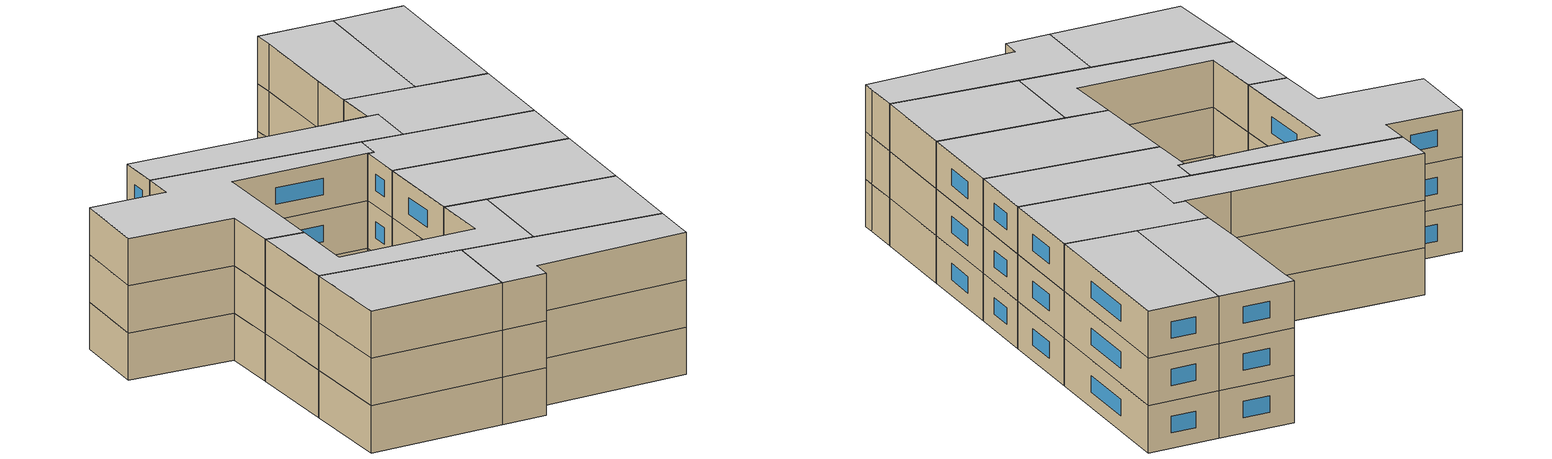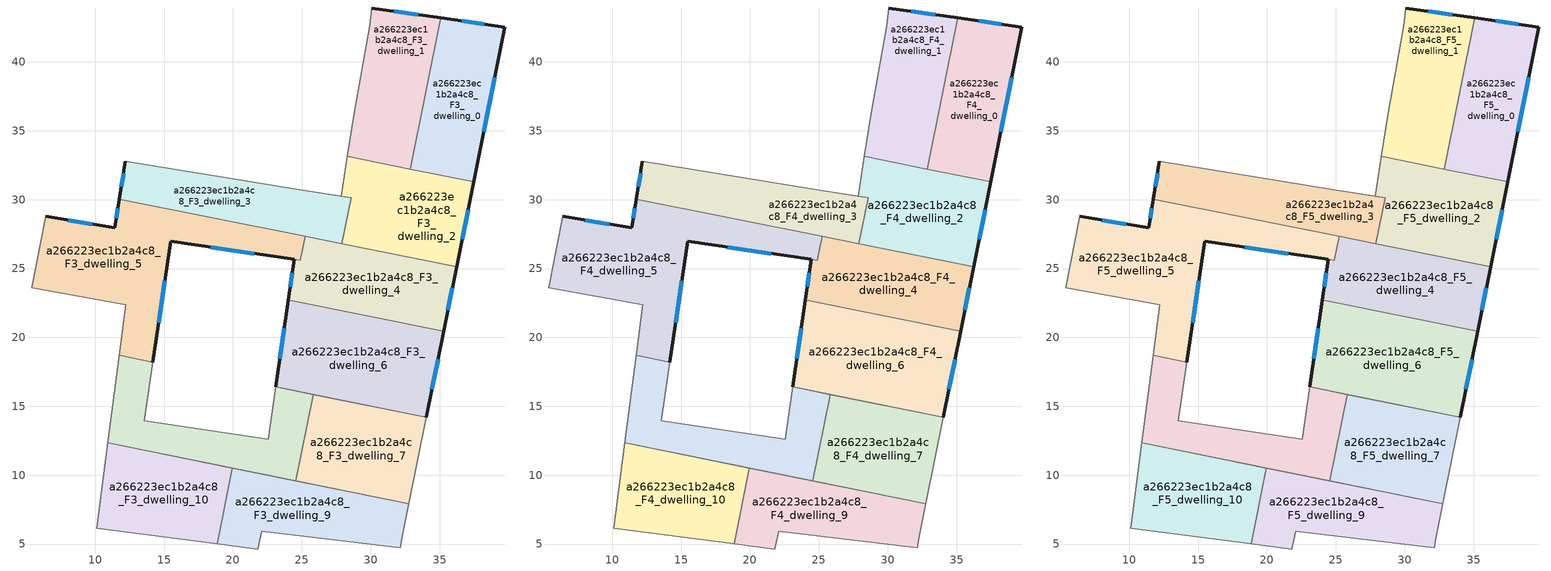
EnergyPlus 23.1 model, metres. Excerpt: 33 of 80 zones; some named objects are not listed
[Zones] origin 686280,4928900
a266223ec1b2a4c8_F3_dwelling_0
 floor to a266223ec1b2a4c8_F2_dwelling_0 (EU_floor_Construction): 39.75,42.53 37.48,31.29 32.86,32.22 35.07,43.2 z9
 wall outside (EU_wall_Construction): 37.48,31.29 39.75,42.53 35.07,43.2 z9:12
 wall to a266223ec1b2a4c8_F3_dwelling_1 (EU_wall_Construction): 35.07,43.2 32.86,32.22 z9:12
 wall to a266223ec1b2a4c8_F3_dwelling_2 (EU_wall_Construction): 32.86,32.22 37.48,31.29 z9:12
 window (EU_Window_Construction): 38.23,42.75 36.59,42.98 / 38.22,34.95 39.01,38.88 z9.98:11.02
a266223ec1b2a4c8_F3_dwelling_1
 floor to a266223ec1b2a4c8_F2_dwelling_1 (EU_floor_Construction): 35.07,43.2 32.86,32.22 28.31,33.14 28.8,36.29 29.92,42.62 30.09,43.91 z9
 wall outside (EU_wall_Construction): 35.07,43.2 30.09,43.91 z9:12
 wall adiabatic (EU_wall_Construction): 30.09,43.91 29.92,42.62 28.8,36.29 28.31,33.14 z9:12
 wall to a266223ec1b2a4c8_F3_dwelling_2 (EU_wall_Construction): 28.31,33.14 32.86,32.22 z9:12
 window (EU_Window_Construction): 33.45,43.43 31.71,43.68 z9.98:11.02
a266223ec1b2a4c8_F3_dwelling_10
 floor to a266223ec1b2a4c8_F2_dwelling_11 (EU_floor_Construction): 19.96,10.52 18.85,5.02 10.11,6.13 10.91,12.34 z9
 wall to a266223ec1b2a4c8_F3_dwelling_9 (EU_wall_Construction): 18.85,5.02 19.96,10.52 z9:12
 wall adiabatic (EU_wall_Construction): 19.96,10.52 10.91,12.34 10.11,6.13 18.85,5.02 z9:12
a266223ec1b2a4c8_F3_dwelling_2
 floor to a266223ec1b2a4c8_F2_dwelling_2 (EU_floor_Construction): 37.48,31.29 36.24,25.12 30.69,26.23 31.93,32.41 z9
 floor to a266223ec1b2a4c8_F2_dwelling_3 (EU_floor_Construction): 31.93,32.41 30.69,26.23 27.91,26.79 28.59,30.15 24.84,30.73 27.86,30.26 28.31,33.14 z9
 wall outside (EU_wall_Construction): 36.24,25.12 37.48,31.29 z9:12
 wall adiabatic (EU_wall_Construction): 28.31,33.14 27.86,30.26 24.84,30.73 z9:12
 wall to a266223ec1b2a4c8_F3_dwelling_3 (EU_wall_Construction): 24.84,30.73 28.59,30.15 27.91,26.79 z9:12
 wall to a266223ec1b2a4c8_F3_dwelling_4 (EU_wall_Construction): 27.91,26.79 36.24,25.12 z9:12
 window (EU_Window_Construction): 36.64,27.12 37.08,29.28 z9.98:11.02
a266223ec1b2a4c8_F3_dwelling_3
 floor to a266223ec1b2a4c8_F2_dwelling_3 (EU_floor_Construction): 28.59,30.15 27.91,26.79 23.33,27.72 23.97,30.87 24.3,30.82 24.34,30.81 24.84,30.73 z9
 floor to a266223ec1b2a4c8_F2_dwelling_4 (EU_floor_Construction): 23.97,30.87 23.33,27.72 11.76,30.05 12.2,32.8 z9
 wall outside (EU_wall_Construction): 12.2,32.8 11.76,30.05 z9:12
 wall adiabatic (EU_wall_Construction): 24.84,30.73 12.2,32.8 z9:12
 wall to a266223ec1b2a4c8_F3_dwelling_5 (EU_wall_Construction): 11.76,30.05 25.25,27.33 z9:12
 wall to a266223ec1b2a4c8_F3_dwelling_4 (EU_wall_Construction): 25.25,27.33 27.91,26.79 z9:12
 window (EU_Window_Construction): 12.06,31.91 11.9,30.94 z9.98:11.02
a266223ec1b2a4c8_F3_dwelling_4
 floor to a266223ec1b2a4c8_F2_dwelling_5 (EU_floor_Construction): 36.24,25.12 35.3,20.44 24.31,22.65 24.03,22.71 24.46,25.67 24.9,25.6 25.25,27.33 z9
 wall outside (EU_wall_Construction): 24.46,25.67 24.03,22.71 / 35.3,20.44 36.24,25.12 z9:12
 wall to a266223ec1b2a4c8_F3_dwelling_5 (EU_wall_Construction): 25.25,27.33 24.9,25.6 24.46,25.67 z9:12
 wall to a266223ec1b2a4c8_F3_dwelling_6 (EU_wall_Construction): 24.03,22.71 24.31,22.65 35.3,20.44 z9:12
 window (EU_Window_Construction): 24.32,24.7 24.17,23.67 / 35.6,21.96 35.93,23.6 z9.98:11.02
a266223ec1b2a4c8_F3_dwelling_5
 floor to a266223ec1b2a4c8_F2_dwelling_6 (EU_floor_Construction): 25.25,27.33 24.9,25.6 15.47,26.96 14.67,21.57 12.17,22.08 12.21,22.36 5.38,23.62 6.43,28.79 11.43,27.96 11.76,30.05 z9
 floor to a266223ec1b2a4c8_F2_dwelling_9 (EU_floor_Construction): 14.67,21.57 14.18,18.2 11.74,18.69 12.17,22.08 z9
 wall outside (EU_wall_Construction): 11.76,30.05 11.43,27.96 6.43,28.79 / 14.18,18.2 15.47,26.96 24.45,25.67 z9:12
 wall to a266223ec1b2a4c8_F3_dwelling_8 (EU_wall_Construction): 11.73,18.7 14.18,18.2 z9:12
 wall adiabatic (EU_wall_Construction): 6.43,28.79 5.38,23.62 12.21,22.36 11.73,18.7 z9:12
 window (EU_Window_Construction): 9.8,28.23 8.06,28.52 / 11.65,29.37 11.54,28.64 / 18.39,26.54 21.53,26.09 / 14.6,21.05 15.05,24.12 z9.98:11.02
a266223ec1b2a4c8_F3_dwelling_6
 floor to a266223ec1b2a4c8_F2_dwelling_7 (EU_floor_Construction): 35.3,20.44 34.04,14.2 23.12,16.4 24.03,22.71 z9
 wall outside (EU_wall_Construction): 34.04,14.2 35.3,20.44 / 24.03,22.71 23.12,16.4 z9:12
 wall adiabatic (EU_wall_Construction): 23.12,16.4 34.04,14.2 z9:12
 window (EU_Window_Construction): 34.45,16.23 34.89,18.41 / 23.73,20.66 23.41,18.45 z9.98:11.02
a266223ec1b2a4c8_F3_dwelling_7
 floor to a266223ec1b2a4c8_F2_dwelling_8 (EU_floor_Construction): 34.04,14.2 32.78,7.94 24.58,9.59 25.84,15.86 z9
 wall adiabatic (EU_wall_Construction): 24.58,9.59 32.78,7.94 34.04,14.2 25.84,15.86 z9:12
 wall to a266223ec1b2a4c8_F3_dwelling_8 (EU_wall_Construction): 25.84,15.86 24.58,9.59 z9:12
a266223ec1b2a4c8_F3_dwelling_8
 floor to a266223ec1b2a4c8_F2_dwelling_9 (EU_floor_Construction): 25.84,15.86 24.58,9.59 10.91,12.34 11.74,18.69 14.18,18.2 13.55,13.93 22.57,12.62 23.12,16.4 z9
 wall adiabatic (EU_wall_Construction): 25.84,15.86 23.12,16.4 22.57,12.62 13.55,13.93 14.18,18.2 / 11.73,18.7 10.91,12.34 24.58,9.59 z9:12
a266223ec1b2a4c8_F3_dwelling_9
 floor to a266223ec1b2a4c8_F2_dwelling_10 (EU_floor_Construction): 32.78,7.94 32.3,5.55 32.14,4.75 22.08,5.92 21.81,4.64 18.85,5.02 19.96,10.52 z9
 wall adiabatic (EU_wall_Construction): 18.85,5.02 21.81,4.64 22.08,5.92 32.14,4.75 32.3,5.55 32.78,7.94 19.96,10.52 z9:12
a266223ec1b2a4c8_F4_dwelling_0
 floor to a266223ec1b2a4c8_F3_dwelling_0 (EU_floor_Construction): 39.75,42.53 37.48,31.29 32.86,32.22 35.07,43.2 z12
 wall outside (EU_wall_Construction): 37.48,31.29 39.75,42.53 35.07,43.2 z12:15
 wall to a266223ec1b2a4c8_F4_dwelling_1 (EU_wall_Construction): 35.07,43.2 32.86,32.22 z12:15
 wall to a266223ec1b2a4c8_F4_dwelling_2 (EU_wall_Construction): 32.86,32.22 37.48,31.29 z12:15
 window (EU_Window_Construction): 38.23,42.75 36.59,42.98 / 38.22,34.95 39.01,38.88 z12.98:14.02
a266223ec1b2a4c8_F4_dwelling_1
 floor to a266223ec1b2a4c8_F3_dwelling_1 (EU_floor_Construction): 35.07,43.2 32.86,32.22 28.31,33.14 28.8,36.29 29.92,42.62 30.09,43.91 z12
 wall outside (EU_wall_Construction): 35.07,43.2 30.09,43.91 z12:15
 wall adiabatic (EU_wall_Construction): 30.09,43.91 29.92,42.62 28.8,36.29 28.31,33.14 z12:15
 wall to a266223ec1b2a4c8_F4_dwelling_2 (EU_wall_Construction): 28.31,33.14 32.86,32.22 z12:15
 window (EU_Window_Construction): 33.45,43.43 31.71,43.68 z12.98:14.02
a266223ec1b2a4c8_F4_dwelling_10
 floor to a266223ec1b2a4c8_F3_dwelling_10 (EU_floor_Construction): 19.96,10.52 18.85,5.02 10.11,6.13 10.91,12.34 z12
 wall to a266223ec1b2a4c8_F4_dwelling_9 (EU_wall_Construction): 18.85,5.02 19.96,10.52 z12:15
 wall adiabatic (EU_wall_Construction): 19.96,10.52 10.91,12.34 10.11,6.13 18.85,5.02 z12:15
a266223ec1b2a4c8_F4_dwelling_2
 floor to a266223ec1b2a4c8_F3_dwelling_2 (EU_floor_Construction): 37.48,31.29 36.24,25.12 27.91,26.79 28.59,30.15 24.84,30.73 27.86,30.26 28.31,33.14 z12
 wall outside (EU_wall_Construction): 36.24,25.12 37.48,31.29 z12:15
 wall adiabatic (EU_wall_Construction): 28.31,33.14 27.86,30.26 24.84,30.73 z12:15
 wall to a266223ec1b2a4c8_F4_dwelling_3 (EU_wall_Construction): 24.84,30.73 28.59,30.15 27.91,26.79 z12:15
 wall to a266223ec1b2a4c8_F4_dwelling_4 (EU_wall_Construction): 27.91,26.79 36.24,25.12 z12:15
 window (EU_Window_Construction): 36.64,27.12 37.08,29.28 z12.98:14.02
a266223ec1b2a4c8_F4_dwelling_3
 floor to a266223ec1b2a4c8_F3_dwelling_3 (EU_floor_Construction): 28.59,30.15 27.91,26.79 11.76,30.05 12.2,32.8 24.84,30.73 z12
 wall outside (EU_wall_Construction): 12.2,32.8 11.76,30.05 z12:15
 wall adiabatic (EU_wall_Construction): 24.84,30.73 12.2,32.8 z12:15
 wall to a266223ec1b2a4c8_F4_dwelling_5 (EU_wall_Construction): 11.76,30.05 25.25,27.33 z12:15
 wall to a266223ec1b2a4c8_F4_dwelling_4 (EU_wall_Construction): 25.25,27.33 27.91,26.79 z12:15
 window (EU_Window_Construction): 12.06,31.91 11.9,30.94 z12.98:14.02
a266223ec1b2a4c8_F4_dwelling_4
 floor to a266223ec1b2a4c8_F3_dwelling_4 (EU_floor_Construction): 36.24,25.12 35.3,20.44 24.31,22.65 24.03,22.71 24.46,25.67 24.9,25.6 25.25,27.33 z12
 wall outside (EU_wall_Construction): 24.46,25.67 24.03,22.71 / 35.3,20.44 36.24,25.12 z12:15
 wall to a266223ec1b2a4c8_F4_dwelling_5 (EU_wall_Construction): 25.25,27.33 24.9,25.6 24.46,25.67 z12:15
 wall to a266223ec1b2a4c8_F4_dwelling_6 (EU_wall_Construction): 24.03,22.71 24.31,22.65 35.3,20.44 z12:15
 window (EU_Window_Construction): 24.32,24.7 24.17,23.67 / 35.6,21.96 35.93,23.6 z12.98:14.02
a266223ec1b2a4c8_F4_dwelling_5
 floor to a266223ec1b2a4c8_F3_dwelling_5 (EU_floor_Construction): 25.25,27.33 24.9,25.6 15.47,26.96 14.18,18.2 11.73,18.7 12.21,22.36 5.38,23.62 6.43,28.79 11.43,27.96 11.76,30.05 z12
 wall outside (EU_wall_Construction): 11.76,30.05 11.43,27.96 6.43,28.79 / 14.18,18.2 15.47,26.96 24.45,25.67 z12:15
 wall to a266223ec1b2a4c8_F4_dwelling_8 (EU_wall_Construction): 11.73,18.7 14.18,18.2 z12:15
 wall adiabatic (EU_wall_Construction): 6.43,28.79 5.38,23.62 12.21,22.36 11.73,18.7 z12:15
 window (EU_Window_Construction): 9.8,28.23 8.06,28.52 / 11.65,29.37 11.54,28.64 / 18.39,26.54 21.53,26.09 / 14.6,21.05 15.05,24.12 z12.98:14.02
a266223ec1b2a4c8_F4_dwelling_6
 floor to a266223ec1b2a4c8_F3_dwelling_6 (EU_floor_Construction): 35.3,20.44 34.04,14.2 23.12,16.4 24.03,22.71 z12
 wall outside (EU_wall_Construction): 34.04,14.2 35.3,20.44 / 24.03,22.71 23.12,16.4 z12:15
 wall adiabatic (EU_wall_Construction): 23.12,16.4 34.04,14.2 z12:15
 window (EU_Window_Construction): 34.45,16.23 34.89,18.41 / 23.73,20.66 23.41,18.45 z12.98:14.02
a266223ec1b2a4c8_F4_dwelling_7
 floor to a266223ec1b2a4c8_F3_dwelling_7 (EU_floor_Construction): 34.04,14.2 32.78,7.94 24.58,9.59 25.84,15.86 z12
 wall adiabatic (EU_wall_Construction): 24.58,9.59 32.78,7.94 34.04,14.2 25.84,15.86 z12:15
 wall to a266223ec1b2a4c8_F4_dwelling_8 (EU_wall_Construction): 25.84,15.86 24.58,9.59 z12:15
a266223ec1b2a4c8_F4_dwelling_8
 floor to a266223ec1b2a4c8_F3_dwelling_8 (EU_floor_Construction): 25.84,15.86 24.58,9.59 10.91,12.34 11.73,18.7 14.18,18.2 13.55,13.93 22.57,12.62 23.12,16.4 z12
 wall adiabatic (EU_wall_Construction): 25.84,15.86 23.12,16.4 22.57,12.62 13.55,13.93 14.18,18.2 / 11.73,18.7 10.91,12.34 24.58,9.59 z12:15
a266223ec1b2a4c8_F4_dwelling_9
 floor to a266223ec1b2a4c8_F3_dwelling_9 (EU_floor_Construction): 32.78,7.94 32.3,5.55 32.14,4.75 22.08,5.92 21.81,4.64 18.85,5.02 19.96,10.52 z12
 wall adiabatic (EU_wall_Construction): 18.85,5.02 21.81,4.64 22.08,5.92 32.14,4.75 32.3,5.55 32.78,7.94 19.96,10.52 z12:15
a266223ec1b2a4c8_F5_dwelling_0
 floor to a266223ec1b2a4c8_F4_dwelling_0 (EU_floor_Construction): 39.75,42.53 37.48,31.29 32.86,32.22 35.07,43.2 z15
 wall outside (EU_wall_Construction): 37.48,31.29 39.75,42.53 35.07,43.2 z15:18
 wall to a266223ec1b2a4c8_F5_dwelling_1 (EU_wall_Construction): 35.07,43.2 32.86,32.22 z15:18
 wall to a266223ec1b2a4c8_F5_dwelling_2 (EU_wall_Construction): 32.86,32.22 37.48,31.29 z15:18
 window (EU_Window_Construction): 38.23,42.75 36.59,42.98 / 38.22,34.95 39.01,38.88 z15.98:17.02
 ceiling to a266223ec1b2a4c8_F6_dwelling_0 (EU_floor_Construction): 37.48,31.29 39.75,42.53 35.07,43.2 32.86,32.22 z18
a266223ec1b2a4c8_F5_dwelling_1
 floor to a266223ec1b2a4c8_F4_dwelling_1 (EU_floor_Construction): 35.07,43.2 32.86,32.22 28.31,33.14 28.8,36.29 29.92,42.62 30.09,43.91 z15
 wall outside (EU_wall_Construction): 35.07,43.2 30.09,43.91 z15:18
 wall adiabatic (EU_wall_Construction): 30.09,43.91 29.92,42.62 28.8,36.29 28.31,33.14 z15:18
 wall to a266223ec1b2a4c8_F5_dwelling_2 (EU_wall_Construction): 28.31,33.14 32.86,32.22 z15:18
 window (EU_Window_Construction): 33.45,43.43 31.71,43.68 z15.98:17.02
 ceiling to a266223ec1b2a4c8_F6_dwelling_1 (EU_floor_Construction): 32.86,32.22 35.07,43.2 30.09,43.91 29.92,42.62 28.8,36.29 28.31,33.14 z18
a266223ec1b2a4c8_F5_dwelling_10
 floor to a266223ec1b2a4c8_F4_dwelling_10 (EU_floor_Construction): 19.96,10.52 18.85,5.02 10.11,6.13 10.91,12.34 z15
 wall to a266223ec1b2a4c8_F5_dwelling_9 (EU_wall_Construction): 18.85,5.02 19.96,10.52 z15:18
 wall adiabatic (EU_wall_Construction): 19.96,10.52 10.91,12.34 10.11,6.13 18.85,5.02 z15:18
 ceiling to a266223ec1b2a4c8_F6_dwelling_10 (EU_floor_Construction): 18.85,5.02 19.96,10.52 10.91,12.34 10.11,6.13 z18
a266223ec1b2a4c8_F5_dwelling_2
 floor to a266223ec1b2a4c8_F4_dwelling_2 (EU_floor_Construction): 37.48,31.29 36.24,25.12 27.91,26.79 28.59,30.15 24.84,30.73 27.86,30.26 28.31,33.14 z15
 wall outside (EU_wall_Construction): 36.24,25.12 37.48,31.29 z15:18
 wall adiabatic (EU_wall_Construction): 28.31,33.14 27.86,30.26 24.84,30.73 z15:18
 wall to a266223ec1b2a4c8_F5_dwelling_3 (EU_wall_Construction): 24.84,30.73 28.59,30.15 27.91,26.79 z15:18
 wall to a266223ec1b2a4c8_F5_dwelling_4 (EU_wall_Construction): 27.91,26.79 36.24,25.12 z15:18
 window (EU_Window_Construction): 36.64,27.12 37.08,29.28 z15.98:17.02
 ceiling to a266223ec1b2a4c8_F6_dwelling_2 (EU_floor_Construction): 36.24,25.12 37.48,31.29 28.31,33.14 27.86,30.26 24.84,30.73 28.59,30.15 27.91,26.79 z18
a266223ec1b2a4c8_F5_dwelling_3
 floor to a266223ec1b2a4c8_F4_dwelling_3 (EU_floor_Construction): 28.59,30.15 27.91,26.79 11.76,30.05 12.2,32.8 24.84,30.73 z15
 wall outside (EU_wall_Construction): 12.2,32.8 11.76,30.05 z15:18
 wall adiabatic (EU_wall_Construction): 24.84,30.73 12.2,32.8 z15:18
 wall to a266223ec1b2a4c8_F5_dwelling_5 (EU_wall_Construction): 11.76,30.05 25.25,27.33 z15:18
 wall to a266223ec1b2a4c8_F5_dwelling_4 (EU_wall_Construction): 25.25,27.33 27.91,26.79 z15:18
 window (EU_Window_Construction): 12.06,31.91 11.9,30.94 z15.98:17.02
 ceiling to a266223ec1b2a4c8_F6_dwelling_3 (EU_floor_Construction): 27.91,26.79 28.59,30.15 24.84,30.73 12.2,32.8 11.76,30.05 z18
a266223ec1b2a4c8_F5_dwelling_4
 floor to a266223ec1b2a4c8_F4_dwelling_4 (EU_floor_Construction): 36.24,25.12 35.3,20.44 24.31,22.65 24.03,22.71 24.46,25.67 24.9,25.6 25.25,27.33 z15
 wall outside (EU_wall_Construction): 24.46,25.67 24.03,22.71 / 35.3,20.44 36.24,25.12 z15:18
 wall to a266223ec1b2a4c8_F5_dwelling_5 (EU_wall_Construction): 25.25,27.33 24.9,25.6 24.46,25.67 z15:18
 wall to a266223ec1b2a4c8_F5_dwelling_6 (EU_wall_Construction): 24.03,22.71 24.31,22.65 35.3,20.44 z15:18
 window (EU_Window_Construction): 24.32,24.7 24.17,23.67 / 35.6,21.96 35.93,23.6 z15.98:17.02
 ceiling to a266223ec1b2a4c8_F6_dwelling_4 (EU_floor_Construction): 35.3,20.44 36.24,25.12 25.25,27.33 24.9,25.6 24.46,25.67 24.03,22.71 24.31,22.65 z18
a266223ec1b2a4c8_F5_dwelling_5
 floor to a266223ec1b2a4c8_F4_dwelling_5 (EU_floor_Construction): 25.25,27.33 24.9,25.6 15.47,26.96 14.18,18.2 11.73,18.7 12.21,22.36 5.38,23.62 6.43,28.79 11.43,27.96 11.76,30.05 z15
 wall outside (EU_wall_Construction): 11.76,30.05 11.43,27.96 6.43,28.79 / 14.18,18.2 15.47,26.96 24.45,25.67 z15:18
 wall to a266223ec1b2a4c8_F5_dwelling_8 (EU_wall_Construction): 11.73,18.7 14.18,18.2 z15:18
 wall adiabatic (EU_wall_Construction): 6.43,28.79 5.38,23.62 12.21,22.36 11.73,18.7 z15:18
 window (EU_Window_Construction): 9.8,28.23 8.06,28.52 / 11.65,29.37 11.54,28.64 / 18.39,26.54 21.53,26.09 / 14.6,21.05 15.05,24.12 z15.98:17.02
 ceiling to a266223ec1b2a4c8_F6_dwelling_5 (EU_floor_Construction): 24.9,25.6 25.25,27.33 11.76,30.05 11.43,27.96 6.43,28.79 5.38,23.62 12.21,22.36 11.73,18.7 14.18,18.2 15.47,26.96 z18
a266223ec1b2a4c8_F5_dwelling_6
 floor to a266223ec1b2a4c8_F4_dwelling_6 (EU_floor_Construction): 35.3,20.44 34.04,14.2 23.12,16.4 24.03,22.71 z15
 wall outside (EU_wall_Construction): 34.04,14.2 35.3,20.44 / 24.03,22.71 23.12,16.4 z15:18
 wall adiabatic (EU_wall_Construction): 23.12,16.4 34.04,14.2 z15:18
 window (EU_Window_Construction): 34.45,16.23 34.89,18.41 / 23.73,20.66 23.41,18.45 z15.98:17.02
 ceiling to a266223ec1b2a4c8_F6_dwelling_6 (EU_floor_Construction): 34.04,14.2 35.3,20.44 24.03,22.71 23.12,16.4 z18
a266223ec1b2a4c8_F5_dwelling_7
 floor to a266223ec1b2a4c8_F4_dwelling_7 (EU_floor_Construction): 34.04,14.2 32.78,7.94 24.58,9.59 25.84,15.86 z15
 wall adiabatic (EU_wall_Construction): 24.58,9.59 32.78,7.94 34.04,14.2 25.84,15.86 z15:18
 wall to a266223ec1b2a4c8_F5_dwelling_8 (EU_wall_Construction): 25.84,15.86 24.58,9.59 z15:18
 ceiling to a266223ec1b2a4c8_F6_dwelling_7 (EU_floor_Construction): 32.78,7.94 34.04,14.2 25.84,15.86 24.58,9.59 z18
a266223ec1b2a4c8_F5_dwelling_8
 floor to a266223ec1b2a4c8_F4_dwelling_8 (EU_floor_Construction): 25.84,15.86 24.58,9.59 10.91,12.34 11.73,18.7 14.18,18.2 13.55,13.93 22.57,12.62 23.12,16.4 z15
 wall adiabatic (EU_wall_Construction): 25.84,15.86 23.12,16.4 22.57,12.62 13.55,13.93 14.18,18.2 / 11.73,18.7 10.91,12.34 24.58,9.59 z15:18
 ceiling to a266223ec1b2a4c8_F6_dwelling_8 (EU_floor_Construction): 24.58,9.59 25.84,15.86 23.12,16.4 22.57,12.62 13.55,13.93 14.18,18.2 11.73,18.7 10.91,12.34 z18
a266223ec1b2a4c8_F5_dwelling_9
 floor to a266223ec1b2a4c8_F4_dwelling_9 (EU_floor_Construction): 32.78,7.94 32.3,5.55 32.14,4.75 22.08,5.92 21.81,4.64 18.85,5.02 19.96,10.52 z15
 wall adiabatic (EU_wall_Construction): 18.85,5.02 21.81,4.64 22.08,5.92 32.14,4.75 32.3,5.55 32.78,7.94 19.96,10.52 z15:18
 ceiling to a266223ec1b2a4c8_F6_dwelling_9 (EU_floor_Construction): 32.14,4.75 32.3,5.55 32.78,7.94 19.96,10.52 18.85,5.02 21.81,4.64 22.08,5.92 z18
[Building]
EU S2 Campaign: North Axis=0; Terrain=City; Solar Distribution=FullExterior
[Site:Location]
Bologna: Latitude=44.5; Longitude=11.25; Time Zone=1; Elevation=37
[SizingPeriod:WeatherFileDays]
AnnualSizingPeriod: Begin Month=1; Begin Day of Month=1; End Month=12; End Day of Month=31; Day of Week for Start Day=Monday; Use Weather File Daylight Saving Period=No; Use Weather File Rain and Snow Indicators=No
[MATERIAL]
EU_InternalMass_Material: Roughness=MediumRough; Thickness=0.1; Conductivity=1; Density=1800; Specific Heat=900; Thermal Absorptance=0.9; Solar Absorptance=0.7; Visible Absorptance=0.7
[MATERIAL:NOMASS] Roughness=MediumRough; Thermal Absorptance=0.9; Solar Absorptance=0.7; Visible Absorptance=0.7
Name | Thermal Resistance
EU_wall_NoMass | 0.905828
EU_floor_NoMass | 0.67114
[WINDOWMATERIAL:SIMPLEGLAZINGSYSTEM]
EU_Window_SimpleGlazing: UFactor=4.52486; Solar Heat Gain Coefficient=0.85; Visible Transmittance=0.85
[CONSTRUCTION]
EU_wall_Construction: EU_wall_NoMass
EU_floor_Construction: EU_floor_NoMass
EU_Window_Construction: EU_Window_SimpleGlazing
EU_InternalMass_Construction: EU_InternalMass_Material
[ZONE] Type=1; Multiplier=1; Ceiling Height=autocalculate; Floor Area=autocalculate; Part of Total Floor Area=Yes
Name | Volume
a266223ec1b2a4c8_F3_dwelling_0; a266223ec1b2a4c8_F4_dwelling_0; a266223ec1b2a4c8_F5_dwelling_0 | 160.433
a266223ec1b2a4c8_F3_dwelling_1; a266223ec1b2a4c8_F4_dwelling_1; a266223ec1b2a4c8_F5_dwelling_1 | 160.432
a266223ec1b2a4c8_F3_dwelling_10; a266223ec1b2a4c8_F4_dwelling_10; a266223ec1b2a4c8_F5_dwelling_10; a266223ec1b2a4c8_F3_dwelling_7; a266223ec1b2a4c8_F4_dwelling_7; a266223ec1b2a4c8_F5_dwelling_7; a266223ec1b2a4c8_F3_dwelling_8; a266223ec1b2a4c8_F4_dwelling_8; a266223ec1b2a4c8_F5_dwelling_8 | 160.441
a266223ec1b2a4c8_F3_dwelling_2; a266223ec1b2a4c8_F4_dwelling_2; a266223ec1b2a4c8_F5_dwelling_2 | 167.424
a266223ec1b2a4c8_F3_dwelling_3; a266223ec1b2a4c8_F4_dwelling_3; a266223ec1b2a4c8_F5_dwelling_3 | 153.433
a266223ec1b2a4c8_F3_dwelling_4; a266223ec1b2a4c8_F4_dwelling_4; a266223ec1b2a4c8_F5_dwelling_4 | 163.696
a266223ec1b2a4c8_F3_dwelling_5; a266223ec1b2a4c8_F4_dwelling_5; a266223ec1b2a4c8_F5_dwelling_5 | 261.995
a266223ec1b2a4c8_F3_dwelling_6; a266223ec1b2a4c8_F4_dwelling_6; a266223ec1b2a4c8_F5_dwelling_6 | 216.067
a266223ec1b2a4c8_F3_dwelling_9; a266223ec1b2a4c8_F4_dwelling_9; a266223ec1b2a4c8_F5_dwelling_9 | 160.444
[INTERNALMASS] Construction=EU_InternalMass_Construction
Name | Zone or ZoneList | Surface Area
a266223ec1b2a4c8_F3_dwelling_0_EU_InternalMass | a266223ec1b2a4c8_F3_dwelling_0 | 53.4777
a266223ec1b2a4c8_F3_dwelling_1_EU_InternalMass | a266223ec1b2a4c8_F3_dwelling_1 | 53.4778
a266223ec1b2a4c8_F3_dwelling_2_EU_InternalMass | a266223ec1b2a4c8_F3_dwelling_2 | 55.8163
a266223ec1b2a4c8_F3_dwelling_3_EU_InternalMass | a266223ec1b2a4c8_F3_dwelling_3 | 51.1431
a266223ec1b2a4c8_F3_dwelling_4_EU_InternalMass | a266223ec1b2a4c8_F3_dwelling_4 | 54.565
a266223ec1b2a4c8_F3_dwelling_5_EU_InternalMass | a266223ec1b2a4c8_F3_dwelling_5 | 87.3345
a266223ec1b2a4c8_F3_dwelling_6_EU_InternalMass | a266223ec1b2a4c8_F3_dwelling_6 | 72.0221
a266223ec1b2a4c8_F3_dwelling_7_EU_InternalMass | a266223ec1b2a4c8_F3_dwelling_7 | 53.4801
a266223ec1b2a4c8_F3_dwelling_8_EU_InternalMass | a266223ec1b2a4c8_F3_dwelling_8 | 53.4802
a266223ec1b2a4c8_F3_dwelling_9_EU_InternalMass | a266223ec1b2a4c8_F3_dwelling_9 | 53.4813
a266223ec1b2a4c8_F3_dwelling_10_EU_InternalMass | a266223ec1b2a4c8_F3_dwelling_10 | 53.4805
a266223ec1b2a4c8_F4_dwelling_0_EU_InternalMass | a266223ec1b2a4c8_F4_dwelling_0 | 53.4777
a266223ec1b2a4c8_F4_dwelling_1_EU_InternalMass | a266223ec1b2a4c8_F4_dwelling_1 | 53.4778
a266223ec1b2a4c8_F4_dwelling_2_EU_InternalMass | a266223ec1b2a4c8_F4_dwelling_2 | 55.8163
a266223ec1b2a4c8_F4_dwelling_3_EU_InternalMass | a266223ec1b2a4c8_F4_dwelling_3 | 51.1431
a266223ec1b2a4c8_F4_dwelling_4_EU_InternalMass | a266223ec1b2a4c8_F4_dwelling_4 | 54.565
a266223ec1b2a4c8_F4_dwelling_5_EU_InternalMass | a266223ec1b2a4c8_F4_dwelling_5 | 87.3345
a266223ec1b2a4c8_F4_dwelling_6_EU_InternalMass | a266223ec1b2a4c8_F4_dwelling_6 | 72.0221
a266223ec1b2a4c8_F4_dwelling_7_EU_InternalMass | a266223ec1b2a4c8_F4_dwelling_7 | 53.4801
a266223ec1b2a4c8_F4_dwelling_8_EU_InternalMass | a266223ec1b2a4c8_F4_dwelling_8 | 53.4802
a266223ec1b2a4c8_F4_dwelling_9_EU_InternalMass | a266223ec1b2a4c8_F4_dwelling_9 | 53.4813
a266223ec1b2a4c8_F4_dwelling_10_EU_InternalMass | a266223ec1b2a4c8_F4_dwelling_10 | 53.4805
a266223ec1b2a4c8_F5_dwelling_0_EU_InternalMass | a266223ec1b2a4c8_F5_dwelling_0 | 53.4777
a266223ec1b2a4c8_F5_dwelling_1_EU_InternalMass | a266223ec1b2a4c8_F5_dwelling_1 | 53.4778
a266223ec1b2a4c8_F5_dwelling_2_EU_InternalMass | a266223ec1b2a4c8_F5_dwelling_2 | 55.8163
a266223ec1b2a4c8_F5_dwelling_3_EU_InternalMass | a266223ec1b2a4c8_F5_dwelling_3 | 51.1431
a266223ec1b2a4c8_F5_dwelling_4_EU_InternalMass | a266223ec1b2a4c8_F5_dwelling_4 | 54.565
a266223ec1b2a4c8_F5_dwelling_5_EU_InternalMass | a266223ec1b2a4c8_F5_dwelling_5 | 87.3345
a266223ec1b2a4c8_F5_dwelling_6_EU_InternalMass | a266223ec1b2a4c8_F5_dwelling_6 | 72.0221
a266223ec1b2a4c8_F5_dwelling_7_EU_InternalMass | a266223ec1b2a4c8_F5_dwelling_7 | 53.4801
a266223ec1b2a4c8_F5_dwelling_8_EU_InternalMass | a266223ec1b2a4c8_F5_dwelling_8 | 53.4802
a266223ec1b2a4c8_F5_dwelling_9_EU_InternalMass | a266223ec1b2a4c8_F5_dwelling_9 | 53.4813
a266223ec1b2a4c8_F5_dwelling_10_EU_InternalMass | a266223ec1b2a4c8_F5_dwelling_10 | 53.4805
[OTHEREQUIPMENT] Fuel Type=Electricity; Design Level Calculation Method=Watts/Area; Power per Zone Floor Area=1; Fraction Latent=0; Fraction Radiant=0; Fraction Lost=0; Carbon Dioxide Generation Rate=0; EndUse Subcategory=EU_Step8_InternalGains
Name | Zone or ZoneList or Space or SpaceList | Schedule
EU_Step8_InternalGain_a266223ec1b2a4c8_F3_dwelling_0_f000 | a266223ec1b2a4c8_F3_dwelling_0 | EU_Step8_GainSchedule_a266223ec1b2a4c8_F3_dwelling_0_f000
EU_Step8_InternalGain_a266223ec1b2a4c8_F3_dwelling_1_f000 | a266223ec1b2a4c8_F3_dwelling_1 | EU_Step8_GainSchedule_a266223ec1b2a4c8_F3_dwelling_1_f000
EU_Step8_InternalGain_a266223ec1b2a4c8_F3_dwelling_2_f000 | a266223ec1b2a4c8_F3_dwelling_2 | EU_Step8_GainSchedule_a266223ec1b2a4c8_F3_dwelling_2_f000
EU_Step8_InternalGain_a266223ec1b2a4c8_F3_dwelling_3_f000 | a266223ec1b2a4c8_F3_dwelling_3 | EU_Step8_GainSchedule_a266223ec1b2a4c8_F3_dwelling_3_f000
EU_Step8_InternalGain_a266223ec1b2a4c8_F3_dwelling_4_f000 | a266223ec1b2a4c8_F3_dwelling_4 | EU_Step8_GainSchedule_a266223ec1b2a4c8_F3_dwelling_4_f000
EU_Step8_InternalGain_a266223ec1b2a4c8_F3_dwelling_5_f000 | a266223ec1b2a4c8_F3_dwelling_5 | EU_Step8_GainSchedule_a266223ec1b2a4c8_F3_dwelling_5_f000
EU_Step8_InternalGain_a266223ec1b2a4c8_F3_dwelling_6_f000 | a266223ec1b2a4c8_F3_dwelling_6 | EU_Step8_GainSchedule_a266223ec1b2a4c8_F3_dwelling_6_f000
EU_Step8_InternalGain_a266223ec1b2a4c8_F3_dwelling_7_f000 | a266223ec1b2a4c8_F3_dwelling_7 | EU_Step8_GainSchedule_a266223ec1b2a4c8_F3_dwelling_7_f000
EU_Step8_InternalGain_a266223ec1b2a4c8_F3_dwelling_8_f000 | a266223ec1b2a4c8_F3_dwelling_8 | EU_Step8_GainSchedule_a266223ec1b2a4c8_F3_dwelling_8_f000
EU_Step8_InternalGain_a266223ec1b2a4c8_F3_dwelling_9_f000 | a266223ec1b2a4c8_F3_dwelling_9 | EU_Step8_GainSchedule_a266223ec1b2a4c8_F3_dwelling_9_f000
EU_Step8_InternalGain_a266223ec1b2a4c8_F3_dwelling_10_f000 | a266223ec1b2a4c8_F3_dwelling_10 | EU_Step8_GainSchedule_a266223ec1b2a4c8_F3_dwelling_10_f000
EU_Step8_InternalGain_a266223ec1b2a4c8_F4_dwelling_0_f000 | a266223ec1b2a4c8_F4_dwelling_0 | EU_Step8_GainSchedule_a266223ec1b2a4c8_F4_dwelling_0_f000
EU_Step8_InternalGain_a266223ec1b2a4c8_F4_dwelling_1_f000 | a266223ec1b2a4c8_F4_dwelling_1 | EU_Step8_GainSchedule_a266223ec1b2a4c8_F4_dwelling_1_f000
EU_Step8_InternalGain_a266223ec1b2a4c8_F4_dwelling_2_f000 | a266223ec1b2a4c8_F4_dwelling_2 | EU_Step8_GainSchedule_a266223ec1b2a4c8_F4_dwelling_2_f000
EU_Step8_InternalGain_a266223ec1b2a4c8_F4_dwelling_3_f000 | a266223ec1b2a4c8_F4_dwelling_3 | EU_Step8_GainSchedule_a266223ec1b2a4c8_F4_dwelling_3_f000
EU_Step8_InternalGain_a266223ec1b2a4c8_F4_dwelling_4_f000 | a266223ec1b2a4c8_F4_dwelling_4 | EU_Step8_GainSchedule_a266223ec1b2a4c8_F4_dwelling_4_f000
EU_Step8_InternalGain_a266223ec1b2a4c8_F4_dwelling_5_f000 | a266223ec1b2a4c8_F4_dwelling_5 | EU_Step8_GainSchedule_a266223ec1b2a4c8_F4_dwelling_5_f000
EU_Step8_InternalGain_a266223ec1b2a4c8_F4_dwelling_6_f000 | a266223ec1b2a4c8_F4_dwelling_6 | EU_Step8_GainSchedule_a266223ec1b2a4c8_F4_dwelling_6_f000
EU_Step8_InternalGain_a266223ec1b2a4c8_F4_dwelling_7_f000 | a266223ec1b2a4c8_F4_dwelling_7 | EU_Step8_GainSchedule_a266223ec1b2a4c8_F4_dwelling_7_f000
EU_Step8_InternalGain_a266223ec1b2a4c8_F4_dwelling_8_f000 | a266223ec1b2a4c8_F4_dwelling_8 | EU_Step8_GainSchedule_a266223ec1b2a4c8_F4_dwelling_8_f000
EU_Step8_InternalGain_a266223ec1b2a4c8_F4_dwelling_9_f000 | a266223ec1b2a4c8_F4_dwelling_9 | EU_Step8_GainSchedule_a266223ec1b2a4c8_F4_dwelling_9_f000
EU_Step8_InternalGain_a266223ec1b2a4c8_F4_dwelling_10_f000 | a266223ec1b2a4c8_F4_dwelling_10 | EU_Step8_GainSchedule_a266223ec1b2a4c8_F4_dwelling_10_f000
EU_Step8_InternalGain_a266223ec1b2a4c8_F5_dwelling_0_f000 | a266223ec1b2a4c8_F5_dwelling_0 | EU_Step8_GainSchedule_a266223ec1b2a4c8_F5_dwelling_0_f000
EU_Step8_InternalGain_a266223ec1b2a4c8_F5_dwelling_1_f000 | a266223ec1b2a4c8_F5_dwelling_1 | EU_Step8_GainSchedule_a266223ec1b2a4c8_F5_dwelling_1_f000
EU_Step8_InternalGain_a266223ec1b2a4c8_F5_dwelling_2_f000 | a266223ec1b2a4c8_F5_dwelling_2 | EU_Step8_GainSchedule_a266223ec1b2a4c8_F5_dwelling_2_f000
EU_Step8_InternalGain_a266223ec1b2a4c8_F5_dwelling_3_f000 | a266223ec1b2a4c8_F5_dwelling_3 | EU_Step8_GainSchedule_a266223ec1b2a4c8_F5_dwelling_3_f000
EU_Step8_InternalGain_a266223ec1b2a4c8_F5_dwelling_4_f000 | a266223ec1b2a4c8_F5_dwelling_4 | EU_Step8_GainSchedule_a266223ec1b2a4c8_F5_dwelling_4_f000
EU_Step8_InternalGain_a266223ec1b2a4c8_F5_dwelling_5_f000 | a266223ec1b2a4c8_F5_dwelling_5 | EU_Step8_GainSchedule_a266223ec1b2a4c8_F5_dwelling_5_f000
EU_Step8_InternalGain_a266223ec1b2a4c8_F5_dwelling_6_f000 | a266223ec1b2a4c8_F5_dwelling_6 | EU_Step8_GainSchedule_a266223ec1b2a4c8_F5_dwelling_6_f000
EU_Step8_InternalGain_a266223ec1b2a4c8_F5_dwelling_7_f000 | a266223ec1b2a4c8_F5_dwelling_7 | EU_Step8_GainSchedule_a266223ec1b2a4c8_F5_dwelling_7_f000
EU_Step8_InternalGain_a266223ec1b2a4c8_F5_dwelling_8_f000 | a266223ec1b2a4c8_F5_dwelling_8 | EU_Step8_GainSchedule_a266223ec1b2a4c8_F5_dwelling_8_f000
EU_Step8_InternalGain_a266223ec1b2a4c8_F5_dwelling_9_f000 | a266223ec1b2a4c8_F5_dwelling_9 | EU_Step8_GainSchedule_a266223ec1b2a4c8_F5_dwelling_9_f000
EU_Step8_InternalGain_a266223ec1b2a4c8_F5_dwelling_10_f000 | a266223ec1b2a4c8_F5_dwelling_10 | EU_Step8_GainSchedule_a266223ec1b2a4c8_F5_dwelling_10_f000
[ZONEVENTILATION:DESIGNFLOWRATE] Schedule=EU_AlwaysOn; Design Flow Rate Calculation Method=AirChanges/Hour; Air Changes per Hour=0.73129; Ventilation Type=Natural; Fan Pressure Rise=0; Fan Total Efficiency=1; Constant Term Coefficient=1; Temperature Term Coefficient=0; Velocity Term Coefficient=0; Velocity Squared Term Coefficient=0; Minimum Indoor Temperature=-100; Maximum Indoor Temperature=100; Delta Temperature=-100; Minimum Outdoor Temperature=-100; Maximum Outdoor Temperature=100; Maximum Wind Speed=40
Name | Zone or ZoneList or Space or SpaceList
EU_ConstantAir_a266223ec1b2a4c8_F3_dwelling_0 | a266223ec1b2a4c8_F3_dwelling_0
EU_ConstantAir_a266223ec1b2a4c8_F3_dwelling_1 | a266223ec1b2a4c8_F3_dwelling_1
EU_ConstantAir_a266223ec1b2a4c8_F3_dwelling_2 | a266223ec1b2a4c8_F3_dwelling_2
EU_ConstantAir_a266223ec1b2a4c8_F3_dwelling_3 | a266223ec1b2a4c8_F3_dwelling_3
EU_ConstantAir_a266223ec1b2a4c8_F3_dwelling_4 | a266223ec1b2a4c8_F3_dwelling_4
EU_ConstantAir_a266223ec1b2a4c8_F3_dwelling_5 | a266223ec1b2a4c8_F3_dwelling_5
EU_ConstantAir_a266223ec1b2a4c8_F3_dwelling_6 | a266223ec1b2a4c8_F3_dwelling_6
EU_ConstantAir_a266223ec1b2a4c8_F3_dwelling_7 | a266223ec1b2a4c8_F3_dwelling_7
EU_ConstantAir_a266223ec1b2a4c8_F3_dwelling_8 | a266223ec1b2a4c8_F3_dwelling_8
EU_ConstantAir_a266223ec1b2a4c8_F3_dwelling_9 | a266223ec1b2a4c8_F3_dwelling_9
EU_ConstantAir_a266223ec1b2a4c8_F3_dwelling_10 | a266223ec1b2a4c8_F3_dwelling_10
EU_ConstantAir_a266223ec1b2a4c8_F4_dwelling_0 | a266223ec1b2a4c8_F4_dwelling_0
EU_ConstantAir_a266223ec1b2a4c8_F4_dwelling_1 | a266223ec1b2a4c8_F4_dwelling_1
EU_ConstantAir_a266223ec1b2a4c8_F4_dwelling_2 | a266223ec1b2a4c8_F4_dwelling_2
EU_ConstantAir_a266223ec1b2a4c8_F4_dwelling_3 | a266223ec1b2a4c8_F4_dwelling_3
EU_ConstantAir_a266223ec1b2a4c8_F4_dwelling_4 | a266223ec1b2a4c8_F4_dwelling_4
EU_ConstantAir_a266223ec1b2a4c8_F4_dwelling_5 | a266223ec1b2a4c8_F4_dwelling_5
EU_ConstantAir_a266223ec1b2a4c8_F4_dwelling_6 | a266223ec1b2a4c8_F4_dwelling_6
EU_ConstantAir_a266223ec1b2a4c8_F4_dwelling_7 | a266223ec1b2a4c8_F4_dwelling_7
EU_ConstantAir_a266223ec1b2a4c8_F4_dwelling_8 | a266223ec1b2a4c8_F4_dwelling_8
EU_ConstantAir_a266223ec1b2a4c8_F4_dwelling_9 | a266223ec1b2a4c8_F4_dwelling_9
EU_ConstantAir_a266223ec1b2a4c8_F4_dwelling_10 | a266223ec1b2a4c8_F4_dwelling_10
EU_ConstantAir_a266223ec1b2a4c8_F5_dwelling_0 | a266223ec1b2a4c8_F5_dwelling_0
EU_ConstantAir_a266223ec1b2a4c8_F5_dwelling_1 | a266223ec1b2a4c8_F5_dwelling_1
EU_ConstantAir_a266223ec1b2a4c8_F5_dwelling_2 | a266223ec1b2a4c8_F5_dwelling_2
EU_ConstantAir_a266223ec1b2a4c8_F5_dwelling_3 | a266223ec1b2a4c8_F5_dwelling_3
EU_ConstantAir_a266223ec1b2a4c8_F5_dwelling_4 | a266223ec1b2a4c8_F5_dwelling_4
EU_ConstantAir_a266223ec1b2a4c8_F5_dwelling_5 | a266223ec1b2a4c8_F5_dwelling_5
EU_ConstantAir_a266223ec1b2a4c8_F5_dwelling_6 | a266223ec1b2a4c8_F5_dwelling_6
EU_ConstantAir_a266223ec1b2a4c8_F5_dwelling_7 | a266223ec1b2a4c8_F5_dwelling_7
EU_ConstantAir_a266223ec1b2a4c8_F5_dwelling_8 | a266223ec1b2a4c8_F5_dwelling_8
EU_ConstantAir_a266223ec1b2a4c8_F5_dwelling_9 | a266223ec1b2a4c8_F5_dwelling_9
EU_ConstantAir_a266223ec1b2a4c8_F5_dwelling_10 | a266223ec1b2a4c8_F5_dwelling_10
[HVACTEMPLATE:THERMOSTAT] Constant Heating Setpoint=20; Constant Cooling Setpoint=50
EU_HeatOnly_a266223ec1b2a4c8_F0_dwelling_0; EU_HeatOnly_a266223ec1b2a4c8_F0_dwelling_1; EU_HeatOnly_a266223ec1b2a4c8_F0_dwelling_2; EU_HeatOnly_a266223ec1b2a4c8_F0_dwelling_3; EU_HeatOnly_a266223ec1b2a4c8_F0_dwelling_4; EU_HeatOnly_a266223ec1b2a4c8_F0_dwelling_5; EU_HeatOnly_a266223ec1b2a4c8_F0_dwelling_6; EU_HeatOnly_a266223ec1b2a4c8_F0_dwelling_7; EU_HeatOnly_a266223ec1b2a4c8_F0_dwelling_8; EU_HeatOnly_a266223ec1b2a4c8_F0_dwelling_9; EU_HeatOnly_a266223ec1b2a4c8_F0_dwelling_10; EU_HeatOnly_a266223ec1b2a4c8_F0_dwelling_11; EU_HeatOnly_a266223ec1b2a4c8_F1_dwelling_0; EU_HeatOnly_a266223ec1b2a4c8_F1_dwelling_1
[HVACTEMPLATE:ZONE:IDEALLOADSAIRSYSTEM] System Availability Schedule=EU_AlwaysOn; Maximum Heating Supply Air Temperature=50; Minimum Cooling Supply Air Temperature=13; Maximum Heating Supply Air Humidity Ratio=0.0156; Minimum Cooling Supply Air Humidity Ratio=0.0077; Heating Limit=NoLimit; Cooling Limit=NoLimit; Heating Availability Schedule=EU_AlwaysOn; Cooling Availability Schedule=EU_CoolingOff; Dehumidification Control Type=ConstantSensibleHeatRatio; Cooling Sensible Heat Ratio=0.7; Dehumidification Setpoint=60; Humidification Control Type=None; Humidification Setpoint=30; Outdoor Air Method=None; Outdoor Air Flow Rate per Person=0.00944; Outdoor Air Flow Rate per Zone Floor Area=0; Outdoor Air Flow Rate per Zone=0; Demand Controlled Ventilation Type=None; Outdoor Air Economizer Type=NoEconomizer; Heat Recovery Type=None; Sensible Heat Recovery Effectiveness=0.7; Latent Heat Recovery Effectiveness=0.65
Name | Template Thermostat
a266223ec1b2a4c8_F3_dwelling_0 | EU_HeatOnly_a266223ec1b2a4c8_F3_dwelling_0
a266223ec1b2a4c8_F3_dwelling_1 | EU_HeatOnly_a266223ec1b2a4c8_F3_dwelling_1
a266223ec1b2a4c8_F3_dwelling_2 | EU_HeatOnly_a266223ec1b2a4c8_F3_dwelling_2
a266223ec1b2a4c8_F3_dwelling_3 | EU_HeatOnly_a266223ec1b2a4c8_F3_dwelling_3
a266223ec1b2a4c8_F3_dwelling_4 | EU_HeatOnly_a266223ec1b2a4c8_F3_dwelling_4
a266223ec1b2a4c8_F3_dwelling_5 | EU_HeatOnly_a266223ec1b2a4c8_F3_dwelling_5
a266223ec1b2a4c8_F3_dwelling_6 | EU_HeatOnly_a266223ec1b2a4c8_F3_dwelling_6
a266223ec1b2a4c8_F3_dwelling_7 | EU_HeatOnly_a266223ec1b2a4c8_F3_dwelling_7
a266223ec1b2a4c8_F3_dwelling_8 | EU_HeatOnly_a266223ec1b2a4c8_F3_dwelling_8
a266223ec1b2a4c8_F3_dwelling_9 | EU_HeatOnly_a266223ec1b2a4c8_F3_dwelling_9
a266223ec1b2a4c8_F3_dwelling_10 | EU_HeatOnly_a266223ec1b2a4c8_F3_dwelling_10
a266223ec1b2a4c8_F4_dwelling_0 | EU_HeatOnly_a266223ec1b2a4c8_F4_dwelling_0
a266223ec1b2a4c8_F4_dwelling_1 | EU_HeatOnly_a266223ec1b2a4c8_F4_dwelling_1
a266223ec1b2a4c8_F4_dwelling_2 | EU_HeatOnly_a266223ec1b2a4c8_F4_dwelling_2
a266223ec1b2a4c8_F4_dwelling_3 | EU_HeatOnly_a266223ec1b2a4c8_F4_dwelling_3
a266223ec1b2a4c8_F4_dwelling_4 | EU_HeatOnly_a266223ec1b2a4c8_F4_dwelling_4
a266223ec1b2a4c8_F4_dwelling_5 | EU_HeatOnly_a266223ec1b2a4c8_F4_dwelling_5
a266223ec1b2a4c8_F4_dwelling_6 | EU_HeatOnly_a266223ec1b2a4c8_F4_dwelling_6
a266223ec1b2a4c8_F4_dwelling_7 | EU_HeatOnly_a266223ec1b2a4c8_F4_dwelling_7
a266223ec1b2a4c8_F4_dwelling_8 | EU_HeatOnly_a266223ec1b2a4c8_F4_dwelling_8
a266223ec1b2a4c8_F4_dwelling_9 | EU_HeatOnly_a266223ec1b2a4c8_F4_dwelling_9
a266223ec1b2a4c8_F4_dwelling_10 | EU_HeatOnly_a266223ec1b2a4c8_F4_dwelling_10
a266223ec1b2a4c8_F5_dwelling_0 | EU_HeatOnly_a266223ec1b2a4c8_F5_dwelling_0
a266223ec1b2a4c8_F5_dwelling_1 | EU_HeatOnly_a266223ec1b2a4c8_F5_dwelling_1
a266223ec1b2a4c8_F5_dwelling_2 | EU_HeatOnly_a266223ec1b2a4c8_F5_dwelling_2
a266223ec1b2a4c8_F5_dwelling_3 | EU_HeatOnly_a266223ec1b2a4c8_F5_dwelling_3
a266223ec1b2a4c8_F5_dwelling_4 | EU_HeatOnly_a266223ec1b2a4c8_F5_dwelling_4
a266223ec1b2a4c8_F5_dwelling_5 | EU_HeatOnly_a266223ec1b2a4c8_F5_dwelling_5
a266223ec1b2a4c8_F5_dwelling_6 | EU_HeatOnly_a266223ec1b2a4c8_F5_dwelling_6
a266223ec1b2a4c8_F5_dwelling_7 | EU_HeatOnly_a266223ec1b2a4c8_F5_dwelling_7
a266223ec1b2a4c8_F5_dwelling_8 | EU_HeatOnly_a266223ec1b2a4c8_F5_dwelling_8
a266223ec1b2a4c8_F5_dwelling_9 | EU_HeatOnly_a266223ec1b2a4c8_F5_dwelling_9
a266223ec1b2a4c8_F5_dwelling_10 | EU_HeatOnly_a266223ec1b2a4c8_F5_dwelling_10
[SIZING:ZONE] Zone Cooling Design Supply Air Temperature Input Method=SupplyAirTemperature; Zone Cooling Design Supply Air Temperature=13; Zone Heating Design Supply Air Temperature Input Method=SupplyAirTemperature; Zone Heating Design Supply Air Temperature=50; Zone Cooling Design Supply Air Humidity Ratio=0.008; Zone Heating Design Supply Air Humidity Ratio=0.008; Cooling Design Air Flow Method=DesignDay; Cooling Design Air Flow Rate=0; Cooling Minimum Air Flow per Zone Floor Area=0.000762; Cooling Minimum Air Flow=0; Cooling Minimum Air Flow Fraction=0.2; Heating Design Air Flow Method=DesignDay; Heating Design Air Flow Rate=0; Heating Maximum Air Flow per Zone Floor Area=0.002032; Heating Maximum Air Flow=0.141576; Heating Maximum Air Flow Fraction=0.3; Account for Dedicated Outdoor Air System=No; Dedicated Outdoor Air System Control Strategy=NeutralSupplyAir; Dedicated Outdoor Air Low Setpoint Temperature for Design=autosize; Dedicated Outdoor Air High Setpoint Temperature for Design=autosize; Zone Load Sizing Method=Sensible Load Only No Latent Load; Zone Latent Cooling Design Supply Air Humidity Ratio Input Method=HumidityRatioDifference; Zone Cooling Design Supply Air Humidity Ratio Difference=0.005; Zone Latent Heating Design Supply Air Humidity Ratio Input Method=HumidityRatioDifference; Zone Humidification Design Supply Air Humidity Ratio Difference=0.005
a266223ec1b2a4c8_F3_dwelling_0; a266223ec1b2a4c8_F3_dwelling_1; a266223ec1b2a4c8_F3_dwelling_2; a266223ec1b2a4c8_F3_dwelling_3; a266223ec1b2a4c8_F3_dwelling_4; a266223ec1b2a4c8_F3_dwelling_5; a266223ec1b2a4c8_F3_dwelling_6; a266223ec1b2a4c8_F3_dwelling_7; a266223ec1b2a4c8_F3_dwelling_8; a266223ec1b2a4c8_F3_dwelling_9; a266223ec1b2a4c8_F3_dwelling_10; a266223ec1b2a4c8_F4_dwelling_0; a266223ec1b2a4c8_F4_dwelling_1; a266223ec1b2a4c8_F4_dwelling_2; a266223ec1b2a4c8_F4_dwelling_3; a266223ec1b2a4c8_F4_dwelling_4; a266223ec1b2a4c8_F4_dwelling_5; a266223ec1b2a4c8_F4_dwelling_6; a266223ec1b2a4c8_F4_dwelling_7; a266223ec1b2a4c8_F4_dwelling_8; a266223ec1b2a4c8_F4_dwelling_9; a266223ec1b2a4c8_F4_dwelling_10; a266223ec1b2a4c8_F5_dwelling_0; a266223ec1b2a4c8_F5_dwelling_1; a266223ec1b2a4c8_F5_dwelling_2; a266223ec1b2a4c8_F5_dwelling_3; a266223ec1b2a4c8_F5_dwelling_4; a266223ec1b2a4c8_F5_dwelling_5; a266223ec1b2a4c8_F5_dwelling_6; a266223ec1b2a4c8_F5_dwelling_7; a266223ec1b2a4c8_F5_dwelling_8; a266223ec1b2a4c8_F5_dwelling_9; a266223ec1b2a4c8_F5_dwelling_10
[SCHEDULE:CONSTANT]
Name | Hourly Value
EU_AlwaysOn | 1
EU_CoolingOff | 0
[SCHEDULE:FILE] Column Number=1; Rows to Skip at Top=0; Number of Hours of Data=8760; Column Separator=Comma; Interpolate to Timestep=No; Minutes per Item=60; Adjust Schedule for Daylight Savings=Yes
Name | File
EU_Step8_GainSchedule_a266223ec1b2a4c8_F3_dwelling_0_f000 | ../../schedules/a266223ec1b2a4c8/a266223ec1b2a4c8_F3_dwelling_0_f000_gain.csv
EU_Step8_GainSchedule_a266223ec1b2a4c8_F3_dwelling_1_f000 | ../../schedules/a266223ec1b2a4c8/a266223ec1b2a4c8_F3_dwelling_1_f000_gain.csv
EU_Step8_GainSchedule_a266223ec1b2a4c8_F3_dwelling_2_f000 | ../../schedules/a266223ec1b2a4c8/a266223ec1b2a4c8_F3_dwelling_2_f000_gain.csv
EU_Step8_GainSchedule_a266223ec1b2a4c8_F3_dwelling_3_f000 | ../../schedules/a266223ec1b2a4c8/a266223ec1b2a4c8_F3_dwelling_3_f000_gain.csv
EU_Step8_GainSchedule_a266223ec1b2a4c8_F3_dwelling_4_f000 | ../../schedules/a266223ec1b2a4c8/a266223ec1b2a4c8_F3_dwelling_4_f000_gain.csv
EU_Step8_GainSchedule_a266223ec1b2a4c8_F3_dwelling_5_f000 | ../../schedules/a266223ec1b2a4c8/a266223ec1b2a4c8_F3_dwelling_5_f000_gain.csv
EU_Step8_GainSchedule_a266223ec1b2a4c8_F3_dwelling_6_f000 | ../../schedules/a266223ec1b2a4c8/a266223ec1b2a4c8_F3_dwelling_6_f000_gain.csv
EU_Step8_GainSchedule_a266223ec1b2a4c8_F3_dwelling_7_f000 | ../../schedules/a266223ec1b2a4c8/a266223ec1b2a4c8_F3_dwelling_7_f000_gain.csv
EU_Step8_GainSchedule_a266223ec1b2a4c8_F3_dwelling_8_f000 | ../../schedules/a266223ec1b2a4c8/a266223ec1b2a4c8_F3_dwelling_8_f000_gain.csv
EU_Step8_GainSchedule_a266223ec1b2a4c8_F3_dwelling_9_f000 | ../../schedules/a266223ec1b2a4c8/a266223ec1b2a4c8_F3_dwelling_9_f000_gain.csv
EU_Step8_GainSchedule_a266223ec1b2a4c8_F3_dwelling_10_f000 | ../../schedules/a266223ec1b2a4c8/a266223ec1b2a4c8_F3_dwelling_10_f000_gain.csv
EU_Step8_GainSchedule_a266223ec1b2a4c8_F4_dwelling_0_f000 | ../../schedules/a266223ec1b2a4c8/a266223ec1b2a4c8_F4_dwelling_0_f000_gain.csv
EU_Step8_GainSchedule_a266223ec1b2a4c8_F4_dwelling_1_f000 | ../../schedules/a266223ec1b2a4c8/a266223ec1b2a4c8_F4_dwelling_1_f000_gain.csv
EU_Step8_GainSchedule_a266223ec1b2a4c8_F4_dwelling_2_f000 | ../../schedules/a266223ec1b2a4c8/a266223ec1b2a4c8_F4_dwelling_2_f000_gain.csv
EU_Step8_GainSchedule_a266223ec1b2a4c8_F4_dwelling_3_f000 | ../../schedules/a266223ec1b2a4c8/a266223ec1b2a4c8_F4_dwelling_3_f000_gain.csv
EU_Step8_GainSchedule_a266223ec1b2a4c8_F4_dwelling_4_f000 | ../../schedules/a266223ec1b2a4c8/a266223ec1b2a4c8_F4_dwelling_4_f000_gain.csv
EU_Step8_GainSchedule_a266223ec1b2a4c8_F4_dwelling_5_f000 | ../../schedules/a266223ec1b2a4c8/a266223ec1b2a4c8_F4_dwelling_5_f000_gain.csv
EU_Step8_GainSchedule_a266223ec1b2a4c8_F4_dwelling_6_f000 | ../../schedules/a266223ec1b2a4c8/a266223ec1b2a4c8_F4_dwelling_6_f000_gain.csv
EU_Step8_GainSchedule_a266223ec1b2a4c8_F4_dwelling_7_f000 | ../../schedules/a266223ec1b2a4c8/a266223ec1b2a4c8_F4_dwelling_7_f000_gain.csv
EU_Step8_GainSchedule_a266223ec1b2a4c8_F4_dwelling_8_f000 | ../../schedules/a266223ec1b2a4c8/a266223ec1b2a4c8_F4_dwelling_8_f000_gain.csv
EU_Step8_GainSchedule_a266223ec1b2a4c8_F4_dwelling_9_f000 | ../../schedules/a266223ec1b2a4c8/a266223ec1b2a4c8_F4_dwelling_9_f000_gain.csv
EU_Step8_GainSchedule_a266223ec1b2a4c8_F4_dwelling_10_f000 | ../../schedules/a266223ec1b2a4c8/a266223ec1b2a4c8_F4_dwelling_10_f000_gain.csv
EU_Step8_GainSchedule_a266223ec1b2a4c8_F5_dwelling_0_f000 | ../../schedules/a266223ec1b2a4c8/a266223ec1b2a4c8_F5_dwelling_0_f000_gain.csv
EU_Step8_GainSchedule_a266223ec1b2a4c8_F5_dwelling_1_f000 | ../../schedules/a266223ec1b2a4c8/a266223ec1b2a4c8_F5_dwelling_1_f000_gain.csv
EU_Step8_GainSchedule_a266223ec1b2a4c8_F5_dwelling_2_f000 | ../../schedules/a266223ec1b2a4c8/a266223ec1b2a4c8_F5_dwelling_2_f000_gain.csv
EU_Step8_GainSchedule_a266223ec1b2a4c8_F5_dwelling_3_f000 | ../../schedules/a266223ec1b2a4c8/a266223ec1b2a4c8_F5_dwelling_3_f000_gain.csv
EU_Step8_GainSchedule_a266223ec1b2a4c8_F5_dwelling_4_f000 | ../../schedules/a266223ec1b2a4c8/a266223ec1b2a4c8_F5_dwelling_4_f000_gain.csv
EU_Step8_GainSchedule_a266223ec1b2a4c8_F5_dwelling_5_f000 | ../../schedules/a266223ec1b2a4c8/a266223ec1b2a4c8_F5_dwelling_5_f000_gain.csv
EU_Step8_GainSchedule_a266223ec1b2a4c8_F5_dwelling_6_f000 | ../../schedules/a266223ec1b2a4c8/a266223ec1b2a4c8_F5_dwelling_6_f000_gain.csv
EU_Step8_GainSchedule_a266223ec1b2a4c8_F5_dwelling_7_f000 | ../../schedules/a266223ec1b2a4c8/a266223ec1b2a4c8_F5_dwelling_7_f000_gain.csv
EU_Step8_GainSchedule_a266223ec1b2a4c8_F5_dwelling_8_f000 | ../../schedules/a266223ec1b2a4c8/a266223ec1b2a4c8_F5_dwelling_8_f000_gain.csv
EU_Step8_GainSchedule_a266223ec1b2a4c8_F5_dwelling_9_f000 | ../../schedules/a266223ec1b2a4c8/a266223ec1b2a4c8_F5_dwelling_9_f000_gain.csv
EU_Step8_GainSchedule_a266223ec1b2a4c8_F5_dwelling_10_f000 | ../../schedules/a266223ec1b2a4c8/a266223ec1b2a4c8_F5_dwelling_10_f000_gain.csv
